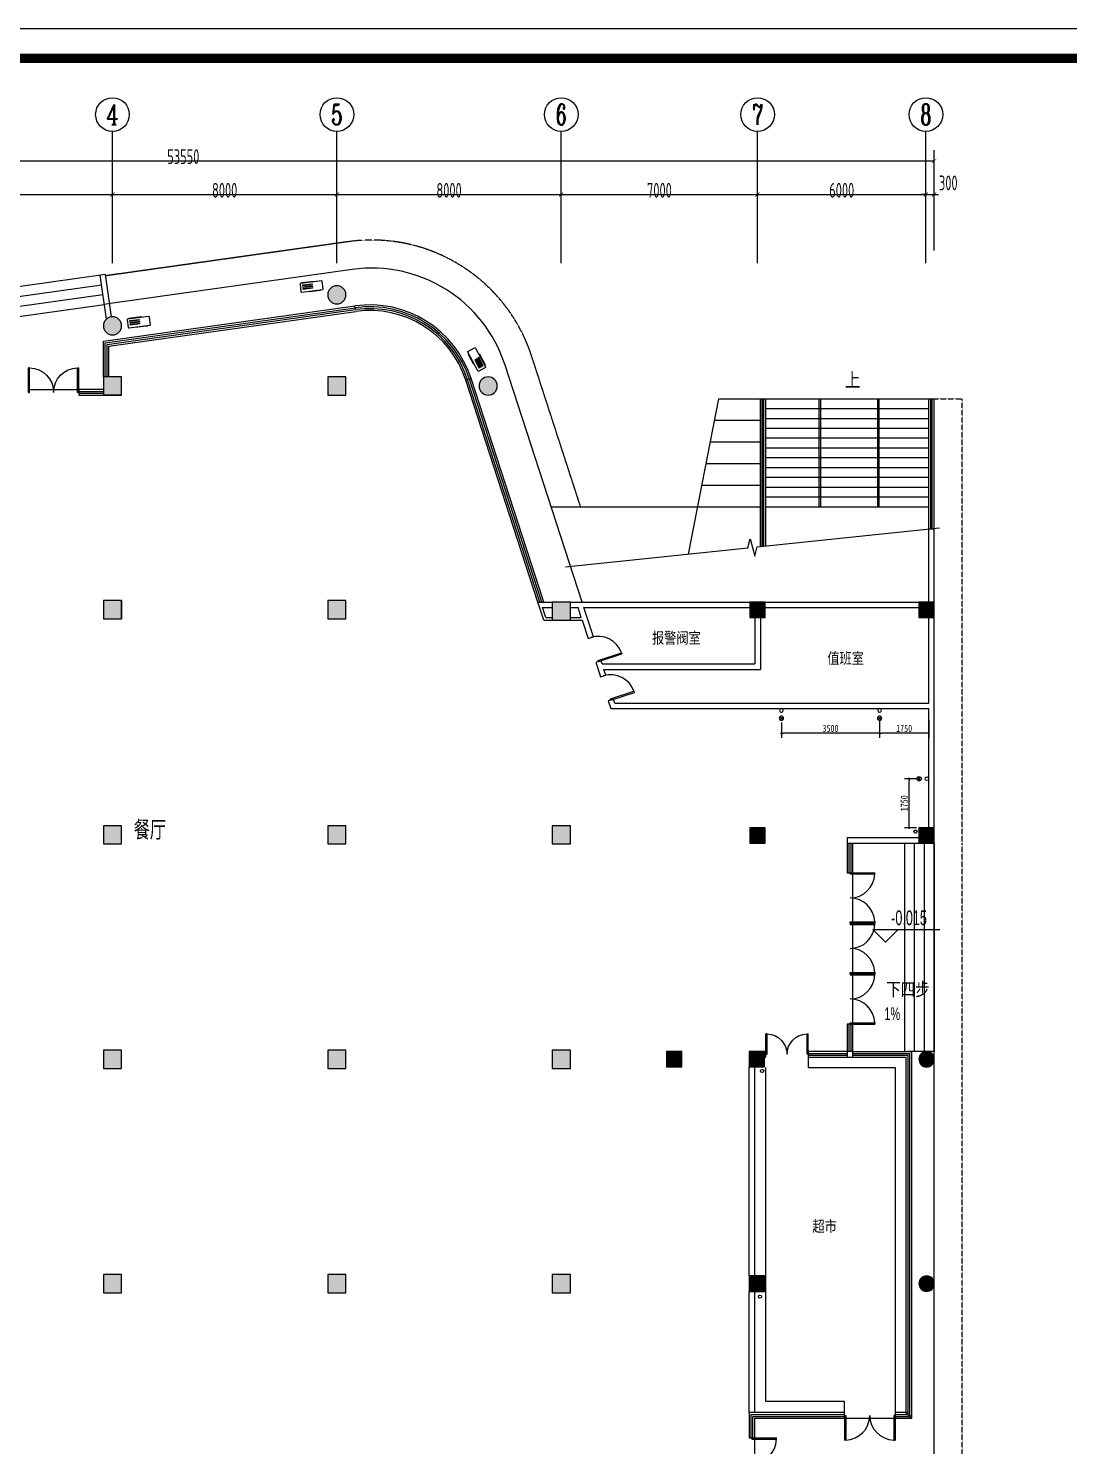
# Model space of a CAD drawing. Header units: inches. Extents: x 871252 to 1312932, y -88801 to 86720.
# Drawn here: x 910790 to 947881, y -59221 to -8690 of the extents above; entities that cross this region are included whole.
import ezdxf
from ezdxf.enums import TextEntityAlignment as Align

# ---------------------------------------------------------------- set-up
doc = ezdxf.new("R2010")
doc.units = ezdxf.units.IN
doc.header["$MEASUREMENT"] = 0
doc.linetypes.add('DASH', pattern=[0.35, 0.25, -0.1])
for name, color, linetype in [('AXIS', 3, 'Continuous'), ('AXIS_TEXT', 7, 'Continuous'), ('COLUMN', 6, 'Continuous'), ('CURTWALL', 4, 'Continuous'), ('DIM_ELEV', 3, 'Continuous'), ('DIM_SYMB', 3, 'Continuous'), ('GROUND', 34, 'Continuous'), ('LG', 84, 'Continuous'), ('PUB_HATCH', 8, 'Continuous'), ('PUB_TEXT', 151, 'Continuous'), ('STAIR', 6, 'Continuous'), ('WALL', 7, 'Continuous'), ('WINDOW', 3, 'Continuous'), ('供排水', 4, 'Continuous'), ('外框', 7, 'Continuous'), ('家具', 42, 'Continuous'), ('电位', 1, 'Continuous'), ('空调', 205, 'Continuous')]:
    doc.layers.add(name, color=color, linetype=linetype)
doc.styles.add('_TCH_AXIS', font='COMPLEX', dxfattribs={"bigfont": 'GBCBIG'})
doc.styles.add('_TCH_DIM', font='stylu.ttf')
doc.styles.add('_TCH_DIM_T3', font='TSSDENG', dxfattribs={"width": 0.64, "bigfont": 'TSSDCHN'})
doc.styles.add('COMPLEX', font='stylu.ttf')
doc.styles.get("Standard").update_dxf_attribs({"font": '', "width": 0.7, "height": 250})
doc.styles.get('Standard').set_extended_font_data('NSimSun')
doc.dimstyles.new('_TCH_ARCH&&150', dxfattribs={"dimtxt": 525, "dimasz": 150, "dimexe": 375, "dimexo": 450, "dimgap": 150, "dimtad": 1, "dimdec": 0, "dimzin": 0, "dimdsep": 46, "dimtxsty": '_TCH_DIM_T3', "dimblk": 'ARCHTICK', "dimcen": 0.09, "dimclrt": 7, "dimazin": 2, "dimtfac": 1, "dimtdec": 0, "dimtix": 1, "dimtmove": 2, "dimatfit": 3, "dimfxl": 0, "dimtolj": 1, "dimtzin": 0, "dimarcsym": 0})
doc.dimstyles.new('电路', dxfattribs={"dimscale": 80, "dimtxt": 2.5, "dimasz": 1, "dimexe": 2, "dimexo": 1, "dimtad": 1, "dimdec": 0, "dimtxsty": 'Standard', "dimblk": 'DOT', "dimcen": 1, "dimclrd": 6, "dimclre": 6, "dimclrt": 6, "dimadec": 0, "dimazin": 0, "dimtfac": 1, "dimtdec": 0, "dimtmove": 0, "dimatfit": 3, "dimfxl": 0, "dimarcsym": 0})

# ---------------------------------------------------------------- blocks, each defined once
blk = doc.blocks.new('A$C4EB5717C')
at = {"layer": '空调'}
for p, q in [((520, 110), (520, 120)), ((883, 100), (530, 100)), ((893, 120), (893, 110))]:
    blk.add_line(p, q, dxfattribs=at)
blk.add_lwpolyline([(220, 120), (980, 120, 0.414214), (1000, 140), (1000, 410, 0.414214), (980, 430), (220, 430, 0.414214), (200, 410), (200, 140, 0.414214)], format="xyb", close=True, dxfattribs=at)
for points in [[(269, 459), (709, 459), (709, 444), (269, 444)], [(290, 372), (626, 372), (626, 343), (290, 343)], [(290, 306), (626, 306), (626, 277), (290, 277)], [(290, 240), (626, 240), (626, 211), (290, 211)]]:
    blk.add_lwpolyline(points, close=True, dxfattribs=at)
for centre, start, end in [((530, 110), 180, 270), ((883, 110), 270, 0)]:
    blk.add_arc(centre, 10, start, end, dxfattribs=at)
blk = doc.blocks.new('_ArchTick')
at = {"color": 0, "linetype": 'ByBlock', "const_width": 0.15}
blk.add_lwpolyline([(-0.5, -0.5), (0.5, 0.5)], dxfattribs=at)
blk = doc.blocks.new('*D128')
at = {"layer": 'AXIS', "color": 0, "lineweight": -2, "transparency": 16777216}
for p, q in [((905790, -16615), (905790, -14239)), ((905790, -14614), (913790, -14614)), ((913790, -16615), (913790, -14239))]:
    blk.add_line(p, q, dxfattribs=at)
at = {"layer": 'Defpoints', "color": 0, "transparency": 16777216}
for p in [(913790, -14614), (905790, -17065), (913790, -17065)]:
    blk.add_point(p, dxfattribs=at)
at = {"layer": 'AXIS', "color": 0, "lineweight": -2, "transparency": 16777216, "xscale": 150, "yscale": 150, "zscale": 150, "rotation": 180}
blk.add_blockref('_ArchTick', (905790, -14614), dxfattribs=at)
at = {"layer": 'AXIS', "color": 0, "lineweight": -2, "transparency": 16777216, "xscale": 150, "yscale": 150, "zscale": 150}
blk.add_blockref('_ArchTick', (913790, -14614), dxfattribs=at)
at = {"layer": 'AXIS', "color": 7, "transparency": 16777216, "insert": (909790, -14464), "char_height": 525, "attachment_point": 5, "style": '_TCH_DIM_T3'}
blk.add_mtext('\\A1;8000', dxfattribs=at)
blk = doc.blocks.new('*D129')
at = {"layer": 'AXIS', "color": 0, "lineweight": -2, "transparency": 16777216}
for p, q in [((913790, -16615), (913790, -14239)), ((913790, -14614), (921790, -14614)), ((921790, -16615), (921790, -14239))]:
    blk.add_line(p, q, dxfattribs=at)
at = {"layer": 'Defpoints', "color": 0, "transparency": 16777216}
for p in [(921790, -14614), (913790, -17065), (921790, -17065)]:
    blk.add_point(p, dxfattribs=at)
at = {"layer": 'AXIS', "color": 0, "lineweight": -2, "transparency": 16777216, "xscale": 150, "yscale": 150, "zscale": 150, "rotation": 180}
blk.add_blockref('_ArchTick', (913790, -14614), dxfattribs=at)
at = {"layer": 'AXIS', "color": 0, "lineweight": -2, "transparency": 16777216, "xscale": 150, "yscale": 150, "zscale": 150}
blk.add_blockref('_ArchTick', (921790, -14614), dxfattribs=at)
at = {"layer": 'AXIS', "color": 7, "transparency": 16777216, "insert": (917790, -14464), "char_height": 525, "attachment_point": 5, "style": '_TCH_DIM_T3'}
blk.add_mtext('\\A1;8000', dxfattribs=at)
blk = doc.blocks.new('*D130')
at = {"layer": 'AXIS', "color": 0, "lineweight": -2, "transparency": 16777216}
for p, q in [((921790, -16615), (921790, -14239)), ((921790, -14614), (929790, -14614)), ((929790, -16615), (929790, -14239))]:
    blk.add_line(p, q, dxfattribs=at)
at = {"layer": 'Defpoints', "color": 0, "transparency": 16777216}
for p in [(929790, -14614), (921790, -17065), (929790, -17065)]:
    blk.add_point(p, dxfattribs=at)
at = {"layer": 'AXIS', "color": 0, "lineweight": -2, "transparency": 16777216, "xscale": 150, "yscale": 150, "zscale": 150, "rotation": 180}
blk.add_blockref('_ArchTick', (921790, -14614), dxfattribs=at)
at = {"layer": 'AXIS', "color": 0, "lineweight": -2, "transparency": 16777216, "xscale": 150, "yscale": 150, "zscale": 150}
blk.add_blockref('_ArchTick', (929790, -14614), dxfattribs=at)
at = {"layer": 'AXIS', "color": 7, "transparency": 16777216, "insert": (925790, -14464), "char_height": 525, "attachment_point": 5, "style": '_TCH_DIM_T3'}
blk.add_mtext('\\A1;8000', dxfattribs=at)
blk = doc.blocks.new('*D131')
at = {"layer": 'AXIS', "color": 0, "lineweight": -2, "transparency": 16777216}
for p, q in [((929790, -16615), (929790, -14239)), ((929790, -14614), (936790, -14614)), ((936790, -16615), (936790, -14239))]:
    blk.add_line(p, q, dxfattribs=at)
at = {"layer": 'Defpoints', "color": 0, "transparency": 16777216}
for p in [(936790, -14614), (929790, -17065), (936790, -17065)]:
    blk.add_point(p, dxfattribs=at)
at = {"layer": 'AXIS', "color": 0, "lineweight": -2, "transparency": 16777216, "xscale": 150, "yscale": 150, "zscale": 150, "rotation": 180}
blk.add_blockref('_ArchTick', (929790, -14614), dxfattribs=at)
at = {"layer": 'AXIS', "color": 0, "lineweight": -2, "transparency": 16777216, "xscale": 150, "yscale": 150, "zscale": 150}
blk.add_blockref('_ArchTick', (936790, -14614), dxfattribs=at)
at = {"layer": 'AXIS', "color": 7, "transparency": 16777216, "insert": (933290, -14464), "char_height": 525, "attachment_point": 5, "style": '_TCH_DIM_T3'}
blk.add_mtext('\\A1;7000', dxfattribs=at)
blk = doc.blocks.new('*D132')
at = {"layer": 'AXIS', "color": 0, "lineweight": -2, "transparency": 16777216}
for p, q in [((936790, -16615), (936790, -14239)), ((936790, -14614), (942790, -14614)), ((942790, -16615), (942790, -14239))]:
    blk.add_line(p, q, dxfattribs=at)
at = {"layer": 'Defpoints', "color": 0, "transparency": 16777216}
for p in [(942790, -14614), (936790, -17065), (942790, -17065)]:
    blk.add_point(p, dxfattribs=at)
at = {"layer": 'AXIS', "color": 0, "lineweight": -2, "transparency": 16777216, "xscale": 150, "yscale": 150, "zscale": 150, "rotation": 180}
blk.add_blockref('_ArchTick', (936790, -14614), dxfattribs=at)
at = {"layer": 'AXIS', "color": 0, "lineweight": -2, "transparency": 16777216, "xscale": 150, "yscale": 150, "zscale": 150}
blk.add_blockref('_ArchTick', (942790, -14614), dxfattribs=at)
at = {"layer": 'AXIS', "color": 7, "transparency": 16777216, "insert": (939790, -14464), "char_height": 525, "attachment_point": 5, "style": '_TCH_DIM_T3'}
blk.add_mtext('\\A1;6000', dxfattribs=at)
blk = doc.blocks.new('*D133')
at = {"layer": 'AXIS', "color": 0, "lineweight": -2, "transparency": 16777216}
for p, q in [((942790, -14614), (942640, -14614)), ((942790, -16615), (942790, -14239)), ((942790, -14614), (943090, -14614)), ((943090, -16615), (943090, -14239)), ((943090, -14614), (943240, -14614))]:
    blk.add_line(p, q, dxfattribs=at)
at = {"layer": 'Defpoints', "color": 0, "transparency": 16777216}
for p in [(943090, -14614), (942790, -17065), (943090, -17065)]:
    blk.add_point(p, dxfattribs=at)
at = {"layer": 'AXIS', "color": 0, "lineweight": -2, "transparency": 16777216, "xscale": 150, "yscale": 150, "zscale": 150}
blk.add_blockref('_ArchTick', (942790, -14614), dxfattribs=at)
at = {"layer": 'AXIS', "color": 0, "lineweight": -2, "transparency": 16777216, "xscale": 150, "yscale": 150, "zscale": 150, "rotation": 180}
blk.add_blockref('_ArchTick', (943090, -14614), dxfattribs=at)
at = {"layer": 'AXIS', "color": 7, "transparency": 16777216, "insert": (943589, -14201), "char_height": 525, "attachment_point": 5, "style": '_TCH_DIM_T3'}
blk.add_mtext('\\A1;300', dxfattribs=at)
blk = doc.blocks.new('*D134')
at = {"layer": 'AXIS', "color": 0, "lineweight": -2, "transparency": 16777216}
for p, q in [((889540, -16615), (889540, -13039)), ((943090, -16615), (943090, -13039)), ((889540, -13414), (943090, -13414))]:
    blk.add_line(p, q, dxfattribs=at)
at = {"layer": 'Defpoints', "color": 0, "transparency": 16777216}
for p in [(943090, -13414), (889540, -17065), (943090, -17065)]:
    blk.add_point(p, dxfattribs=at)
at = {"layer": 'AXIS', "color": 0, "lineweight": -2, "transparency": 16777216, "xscale": 150, "yscale": 150, "zscale": 150, "rotation": 180}
blk.add_blockref('_ArchTick', (889540, -13414), dxfattribs=at)
at = {"layer": 'AXIS', "color": 0, "lineweight": -2, "transparency": 16777216, "xscale": 150, "yscale": 150, "zscale": 150}
blk.add_blockref('_ArchTick', (943090, -13414), dxfattribs=at)
at = {"layer": 'AXIS', "color": 7, "transparency": 16777216, "insert": (916315, -13264), "char_height": 525, "attachment_point": 5, "style": '_TCH_DIM_T3'}
blk.add_mtext('\\A1;53550', dxfattribs=at)
blk = doc.blocks.new('$DorLib2D$00000002')
for p, q in [((-0.5, 0), (-0.5, 0.4875)), ((-0.475, 0.4875), (-0.5, 0.4875)), ((-0.475, 0), (-0.475, 0.4875)), ((0.475, 0), (0.475, 0.4875)), ((0.475, 0.4875), (0.5, 0.4875)), ((0.5, 0), (0.5, 0.4875)), ((-0.5, 0), (-0.475, 0)), ((0.5, 0), (0.475, 0))]:
    blk.add_line(p, q)
at = {"lineweight": 13}
for centre, start, end in [((-0.4875, 0), 0, 88.53072), ((0.4875, 0), 91.46928, 180)]:
    blk.add_arc(centre, 0.4875, start, end, dxfattribs=at)
blk = doc.blocks.new('_AXISO')
blk.add_circle((0, 0), 0.5)
at = {"layer": 'AXIS_TEXT', "style": 'COMPLEX', "width": 1.041667}
blk.add_attdef('A', text='', height=0.56, dxfattribs=at).set_placement((-0.25, -0.28), (0.25, -0.28), align=Align.FIT)
blk = doc.blocks.new('$DorLib2D$00000001')
for p, q in [((0.45, 0.975), (0.5, 0.975)), ((0.45, 0), (0.45, 0.975)), ((0.5, 0), (0.5, 0.975)), ((0.5, 0), (0.45, 0))]:
    blk.add_line(p, q)
at = {"lineweight": 13}
blk.add_arc((0.475, 0), 0.975, 91.4693, 180, dxfattribs=at)
blk = doc.blocks.new('A$C4B041D0B')
at = {"layer": '供排水', "color": 14}
for p, q in [((393, 128), (287, 22)), ((287, 128), (393, 22))]:
    blk.add_line(p, q, dxfattribs=at)
at = {"layer": '供排水'}
for centre, radius in [((65, 75), 65.2), ((340, 75), 75)]:
    blk.add_circle(centre, radius, dxfattribs=at)
blk = doc.blocks.new('_DOT')
at = {"color": 0, "linetype": 'ByBlock'}
blk.add_line((-0.5, 0), (-1, 0), dxfattribs=at)
at = {"color": 0, "linetype": 'ByBlock', "const_width": 0.5}
blk.add_lwpolyline([(-0.25, 0, 1), (0.25, 0, 1)], format="xyb", close=True, dxfattribs=at)
blk = doc.blocks.new('*D216')
at = {"layer": 'Defpoints', "color": 0, "transparency": 16777216}
for p in [(941140, -33285), (942890, -32945), (941140, -33824)]:
    blk.add_point(p, dxfattribs=at)
at = {"layer": '电位', "color": 6, "lineweight": -2, "transparency": 16777216}
for p, q in [((942890, -33344), (942890, -33984)), ((941140, -33365), (941140, -33984)), ((942810, -33824), (941220, -33824))]:
    blk.add_line(p, q, dxfattribs=at)
at = {"layer": '电位', "color": 6, "lineweight": -2, "transparency": 16777216, "xscale": 80, "yscale": 80, "zscale": 80, "rotation": 180}
blk.add_blockref('_DOT', (941140, -33824), dxfattribs=at)
at = {"layer": '电位', "color": 6, "lineweight": -2, "transparency": 16777216, "xscale": 80, "yscale": 80, "zscale": 80}
blk.add_blockref('_DOT', (942890, -33824), dxfattribs=at)
at = {"layer": '电位', "color": 6, "transparency": 16777216, "insert": (942015, -33649), "char_height": 250, "attachment_point": 5}
blk.add_mtext('1750', dxfattribs=at)
blk = doc.blocks.new('*D217')
at = {"layer": 'Defpoints', "color": 0, "transparency": 16777216}
for p in [(941140, -33285), (937640, -33360), (937640, -33824)]:
    blk.add_point(p, dxfattribs=at)
at = {"layer": '电位', "color": 6, "lineweight": -2, "transparency": 16777216}
for p, q in [((937640, -33440), (937640, -33984)), ((941060, -33824), (937720, -33824)), ((941140, -33365), (941140, -33984))]:
    blk.add_line(p, q, dxfattribs=at)
at = {"layer": '电位', "color": 6, "lineweight": -2, "transparency": 16777216, "xscale": 80, "yscale": 80, "zscale": 80, "rotation": 180}
blk.add_blockref('_DOT', (937640, -33824), dxfattribs=at)
at = {"layer": '电位', "color": 6, "lineweight": -2, "transparency": 16777216, "xscale": 80, "yscale": 80, "zscale": 80}
blk.add_blockref('_DOT', (941140, -33824), dxfattribs=at)
at = {"layer": '电位', "color": 6, "transparency": 16777216, "insert": (939390, -33649), "char_height": 250, "attachment_point": 5}
blk.add_mtext('3500', dxfattribs=at)
blk = doc.blocks.new('*D218')
at = {"layer": 'Defpoints', "color": 0, "transparency": 16777216}
for p in [(942192, -35444), (942550, -35444), (942540, -37194)]:
    blk.add_point(p, dxfattribs=at)
at = {"layer": '电位', "color": 6, "lineweight": -2, "transparency": 16777216}
for p, q in [((942470, -35444), (942032, -35444)), ((942192, -37114), (942192, -35524)), ((942460, -37194), (942032, -37194))]:
    blk.add_line(p, q, dxfattribs=at)
at = {"layer": '电位', "color": 6, "lineweight": -2, "transparency": 16777216, "xscale": 80, "yscale": 80, "zscale": 80}
for p, rotation in [((942192, -35444), 90), ((942192, -37194), 270)]:
    blk.add_blockref('_DOT', p, dxfattribs=dict(at, rotation=rotation))
at = {"layer": '电位', "color": 6, "transparency": 16777216, "insert": (942017, -36319), "char_height": 250, "attachment_point": 5, "rotation": 90}
blk.add_mtext('1750', dxfattribs=at)

msp = doc.modelspace()

# ---------------------------------------------------------------- hatches: boundary and pattern name
at = {"layer": 'PUB_HATCH'}
for points in [[(922114.8, -18190.2, 1), (921464.8, -18190.2, 1)], [(914114.9, -19295.2, 1), (913464.9, -19295.2, 1)], [(914114.9, -21768.2), (914114.9, -21118.2), (913464.9, -21118.2), (913464.9, -21768.2)], [(922114.9, -21768.2), (922114.9, -21118.2), (921464.9, -21118.2), (921464.9, -21768.2)], [(927510.9, -21443.2, 1), (926860.9, -21443.2, 1)], [(914114.9, -29744.6), (914114.9, -29094.6), (913464.9, -29094.6), (913464.9, -29744.6)], [(922114.8, -29744.6), (922114.8, -29094.6), (921464.8, -29094.6), (921464.8, -29744.6)], [(930114.8, -29794.6), (930114.8, -29144.6), (929464.8, -29144.6), (929464.8, -29794.6)], [(937064.8, -29694.6), (937064.8, -29144.6), (936514.8, -29144.6), (936514.8, -29694.6)], [(943089.8, -29694.6), (943089.8, -29144.6), (942539.8, -29144.6), (942539.8, -29694.6)], [(914114.9, -37769.2), (914114.9, -37119.2), (913464.9, -37119.2), (913464.9, -37769.2)], [(922114.8, -37769.2), (922114.8, -37119.2), (921464.8, -37119.2), (921464.8, -37769.2)], [(930114.8, -37769.3), (930114.8, -37119.3), (929464.8, -37119.3), (929464.8, -37769.3)], [(937064.8, -37744.3), (937064.8, -37194.3), (936514.8, -37194.3), (936514.8, -37744.3)], [(943089.8, -37744.3), (943089.8, -37194.3), (942539.8, -37194.3), (942539.8, -37744.3)], [(914114.9, -45769.2), (914114.9, -45119.2), (913464.9, -45119.2), (913464.9, -45769.2)], [(922114.8, -45769.2), (922114.8, -45119.2), (921464.8, -45119.2), (921464.8, -45769.2)], [(930114.8, -45769.3), (930114.8, -45119.3), (929464.8, -45119.3), (929464.8, -45769.3)], [(934089.8, -45719.3), (934089.8, -45169.3), (933539.8, -45169.3), (933539.8, -45719.3)], [(937039.8, -45719.3), (937039.8, -45169.3), (936489.8, -45169.3), (936489.8, -45719.3)], [(943089.8, -45444.3, 1), (942539.8, -45444.3, 1)], [(914114.9, -53769.6), (914114.9, -53119.6), (913464.9, -53119.6), (913464.9, -53769.6)], [(922114.8, -53769.6), (922114.8, -53119.6), (921464.8, -53119.6), (921464.8, -53769.6)], [(930114.8, -53769.6), (930114.8, -53119.6), (929464.8, -53119.6), (929464.8, -53769.6)], [(937039.8, -53719.6), (937039.8, -53169.6), (936489.8, -53169.6), (936489.8, -53719.6)], [(943089.8, -53444.6, 1), (942539.8, -53444.6, 1)]]:
    msp.add_hatch(color=256, dxfattribs=at).paths.add_polyline_path(points)

# ---------------------------------------------------------------- linework, layer by layer
for points in [[(922448.5, -18686.1), (922434.5, -18587)], [(926577.4, -21175.8), (926387.2, -21237.6)]]:
    msp.add_lwpolyline(points)
for centre in [(942420.3, -37328.8), (936952.6, -45862.4), (936875.3, -53909.6)]:
    msp.add_circle(centre, 58.1)
at = {"layer": 'AXIS'}
for p, q in [((913789.9, -17064.8), (913789.9, -12363.6)), ((921789.9, -17064.8), (921789.9, -12363.6)), ((929789.9, -17064.8), (929789.9, -12363.6)), ((936789.9, -17064.8), (936789.9, -12363.6)), ((942789.9, -17064.8), (942789.9, -12363.6))]:
    msp.add_line(p, q, dxfattribs=at)
at = {"layer": 'COLUMN'}
for p, q in [((914114.9, -21118.2), (913464.9, -21118.2)), ((913464.9, -21118.2), (913464.9, -21768.2)), ((914114.9, -21768.2), (914114.9, -21118.2)), ((922114.9, -21118.2), (921464.9, -21118.2)), ((921464.9, -21118.2), (921464.9, -21768.2)), ((922114.9, -21768.2), (922114.9, -21118.2)), ((913464.9, -21768.2), (914114.9, -21768.2)), ((921464.9, -21768.2), (922114.9, -21768.2)), ((914114.9, -29094.6), (913464.9, -29094.6)), ((913464.9, -29094.6), (913464.9, -29744.6)), ((914114.9, -29744.6), (914114.9, -29094.6)), ((922114.8, -29094.6), (921464.8, -29094.6)), ((921464.8, -29094.6), (921464.8, -29744.6)), ((922114.8, -29744.6), (922114.8, -29094.6)), ((930114.8, -29144.6), (929464.8, -29144.6)), ((929464.8, -29144.6), (929464.8, -29794.6)), ((930114.8, -29794.6), (930114.8, -29144.6)), ((937064.8, -29144.6), (936514.8, -29144.6)), ((936514.8, -29144.6), (936514.8, -29694.6)), ((937064.8, -29694.6), (937064.8, -29144.6)), ((943089.8, -29144.6), (942539.8, -29144.6)), ((942539.8, -29144.6), (942539.8, -29694.6)), ((943089.8, -29694.6), (943089.8, -29144.6)), ((913464.9, -29744.6), (914114.9, -29744.6)), ((921464.8, -29744.6), (922114.8, -29744.6)), ((929464.8, -29794.6), (930114.8, -29794.6)), ((936514.8, -29694.6), (937064.8, -29694.6)), ((942539.8, -29694.6), (943089.8, -29694.6)), ((914114.9, -37119.2), (913464.9, -37119.2)), ((913464.9, -37119.2), (913464.9, -37769.2)), ((914114.9, -37769.2), (914114.9, -37119.2)), ((922114.8, -37119.2), (921464.8, -37119.2)), ((921464.8, -37119.2), (921464.8, -37769.2)), ((922114.8, -37769.2), (922114.8, -37119.2)), ((930114.8, -37119.3), (929464.8, -37119.3)), ((929464.8, -37119.3), (929464.8, -37769.3)), ((930114.8, -37769.3), (930114.8, -37119.3)), ((937064.8, -37194.3), (936514.8, -37194.3)), ((936514.8, -37194.3), (936514.8, -37744.3)), ((937064.8, -37744.3), (937064.8, -37194.3)), ((943089.8, -37194.3), (942539.8, -37194.3)), ((942539.8, -37194.3), (942539.8, -37744.3)), ((943089.8, -37744.3), (943089.8, -37194.3)), ((913464.9, -37769.2), (914114.9, -37769.2)), ((921464.8, -37769.2), (922114.8, -37769.2)), ((929464.8, -37769.3), (930114.8, -37769.3)), ((936514.8, -37744.3), (937064.8, -37744.3)), ((942539.8, -37744.3), (943089.8, -37744.3)), ((914114.9, -45119.2), (913464.9, -45119.2)), ((913464.9, -45119.2), (913464.9, -45769.2)), ((914114.9, -45769.2), (914114.9, -45119.2)), ((922114.8, -45119.2), (921464.8, -45119.2)), ((921464.8, -45119.2), (921464.8, -45769.2)), ((922114.8, -45769.2), (922114.8, -45119.2)), ((930114.8, -45119.3), (929464.8, -45119.3)), ((929464.8, -45119.3), (929464.8, -45769.3)), ((930114.8, -45769.3), (930114.8, -45119.3)), ((934089.8, -45169.3), (933539.8, -45169.3)), ((933539.8, -45169.3), (933539.8, -45719.3)), ((934089.8, -45719.3), (934089.8, -45169.3)), ((937039.8, -45169.3), (936489.8, -45169.3)), ((936489.8, -45169.3), (936489.8, -45719.3)), ((937039.8, -45719.3), (937039.8, -45169.3)), ((939989.9, -45169.3), (939989.9, -45369.3)), ((940189.9, -45169.3), (939989.9, -45169.3)), ((939989.9, -45369.3), (940189.9, -45369.3)), ((940189.9, -45369.3), (940189.9, -45169.3)), ((913464.9, -45769.2), (914114.9, -45769.2)), ((921464.8, -45769.2), (922114.8, -45769.2)), ((929464.8, -45769.3), (930114.8, -45769.3)), ((933539.8, -45719.3), (934089.8, -45719.3)), ((936489.8, -45719.3), (937039.8, -45719.3)), ((914114.9, -53119.6), (913464.9, -53119.6)), ((913464.9, -53119.6), (913464.9, -53769.6)), ((914114.9, -53769.6), (914114.9, -53119.6)), ((922114.8, -53119.6), (921464.8, -53119.6)), ((921464.8, -53119.6), (921464.8, -53769.6)), ((922114.8, -53769.6), (922114.8, -53119.6)), ((930114.8, -53119.6), (929464.8, -53119.6)), ((929464.8, -53119.6), (929464.8, -53769.6)), ((930114.8, -53769.6), (930114.8, -53119.6)), ((937039.8, -53169.6), (936489.8, -53169.6)), ((936489.8, -53169.6), (936489.8, -53719.6)), ((937039.8, -53719.6), (937039.8, -53169.6)), ((913464.9, -53769.6), (914114.9, -53769.6)), ((921464.8, -53769.6), (922114.8, -53769.6)), ((929464.8, -53769.6), (930114.8, -53769.6)), ((936489.8, -53719.6), (937039.8, -53719.6)), ((942107.5, -58027), (942072.2, -58062.3)), ((942072.2, -58062.3), (942253.1, -58243.3)), ((942288.5, -58207.9), (942107.5, -58027)), ((942253.1, -58243.3), (942288.5, -58207.9))]:
    msp.add_line(p, q, dxfattribs=at)
for centre, radius, start, end in [((921789.8, -18190.2), 325, 0, 180), ((921789.8, -18190.2), 325, 180, 0), ((913789.9, -19295.2), 325, 0, 180), ((913789.9, -19295.2), 325, 180, 0), ((927185.9, -21443.2), 325, 0, 180), ((927185.9, -21443.2), 325, 180, 0), ((942814.8, -45444.3), 275, 0, 180), ((942814.8, -45444.3), 275, 180, 0), ((942814.8, -53444.6), 275, 0, 180), ((942814.8, -53444.6), 275, 180, 0)]:
    msp.add_arc(centre, radius, start, end, dxfattribs=at)
at = {"layer": 'CURTWALL'}
for p, q in [((913464.9, -19847.7), (922434.5, -18587)), ((913531.5, -19905.6), (922443.8, -18653.1)), ((913598.2, -19963.6), (922453.1, -18719.1)), ((913664.9, -20021.5), (922462.4, -18785.1)), ((913464.9, -21118.2), (913464.9, -19847.7)), ((913531.5, -21118.2), (913531.5, -19905.6)), ((913598.2, -21118.2), (913598.2, -19963.6)), ((913664.9, -21118.2), (913664.9, -20021.5)), ((929026.5, -29144.6), (926450.6, -21217)), ((929096.5, -29144.6), (926514, -21196.4)), ((929166.6, -29144.6), (926577.4, -21175.8)), ((913464.9, -21568.2), (912589.9, -21568.2)), ((912589.9, -21568.2), (912589.9, -21768.2)), ((912589.9, -21634.9), (913464.9, -21634.9)), ((912589.9, -21701.6), (913464.9, -21701.6)), ((928956.4, -29144.6), (926387.2, -21237.6)), ((912589.9, -21768.2), (913464.9, -21768.2)), ((939989.9, -37744.6), (939989.9, -38794.6)), ((940056.5, -38794.6), (940056.5, -37744.6)), ((940123.2, -38794.6), (940123.2, -37744.6)), ((940189.9, -38794.6), (940189.9, -37744.6)), ((939989.9, -38794.6), (940189.9, -38794.6)), ((940189.9, -44194.6), (939989.9, -44194.6)), ((939989.9, -44194.6), (939989.9, -45169.3)), ((940056.5, -45169.3), (940056.5, -44194.6)), ((940123.2, -45169.3), (940123.2, -44194.6)), ((940189.9, -45169.3), (940189.9, -44194.6)), ((937089.9, -45169.3), (937039.8, -45169.3)), ((937039.8, -45235.9), (937089.9, -45235.9)), ((937039.8, -45302.6), (937089.9, -45302.6)), ((937039.8, -45369.3), (937089.9, -45369.3)), ((937089.9, -45369.3), (937089.9, -45169.3)), ((939989.9, -45169.3), (938589.9, -45169.3)), ((938589.9, -45169.3), (938589.9, -45369.3)), ((938589.9, -45235.9), (939989.9, -45235.9)), ((938589.9, -45302.6), (939989.9, -45302.6)), ((938589.9, -45369.3), (939989.9, -45369.3)), ((940189.9, -45169.3), (942289.9, -45169.3)), ((940189.9, -45235.9), (942223.2, -45235.9)), ((940189.9, -45302.6), (942156.5, -45302.6)), ((940189.9, -45369.3), (942089.9, -45369.3)), ((942089.9, -58044.6), (942089.9, -45369.3)), ((942156.5, -58075.9), (942156.5, -45302.6)), ((942223.2, -58142.6), (942223.2, -45235.9)), ((942289.9, -58244.6), (942289.9, -45169.3)), ((936489.9, -58044.6), (936489.9, -58944.6)), ((939889.9, -58044.6), (936489.9, -58044.6)), ((939889.9, -58244.6), (939889.9, -58044.6)), ((942089.9, -58044.6), (941689.9, -58044.6)), ((941689.9, -58044.6), (941689.9, -58244.6)), ((936556.5, -58944.6), (936556.5, -58111.3)), ((936556.5, -58111.3), (939889.9, -58111.3)), ((936623.2, -58944.6), (936623.2, -58178)), ((936623.2, -58178), (939889.9, -58178)), ((936689.9, -58944.6), (936689.9, -58244.6)), ((936689.9, -58244.6), (939889.9, -58244.6)), ((941689.9, -58111.3), (942121.2, -58111.3)), ((941689.9, -58178), (942187.8, -58178)), ((941689.9, -58244.6), (942289.9, -58244.6)), ((936489.9, -58944.6), (936689.9, -58944.6))]:
    msp.add_line(p, q, dxfattribs=at)
for radius in [3800, 3733.3, 3666.7, 3600]:
    msp.add_arc((922963.4, -22350.1), radius, 18, 98, dxfattribs=at)
at = {"layer": 'DIM_ELEV'}
for p, q in [((941346.6, -41270.9), (940896.6, -40820.9)), ((940896.6, -40820.9), (943293.7, -40820.9)), ((941346.6, -41270.9), (941796.6, -40820.9))]:
    msp.add_line(p, q, dxfattribs=at)
at = {"layer": 'DIM_SYMB'}
for points in [[(940029.9, -21631, 0, 0, 0), (940029.9, -24830.3, 120, 0, 0), (940029.9, -25280.3, 0, 0, 0)], [(942351.3, -42944.3, 0, 0, 0), (943228.4, -42944.3, 112, 0, 0), (943648.4, -42944.3, 0, 0, 0)], [(941101.5, -44185.8, 0, 0, 0), (941603.5, -44185.8, 104, 0, 0), (941993.5, -44185.8, 0, 0, 0)]]:
    msp.add_lwpolyline(points, format="xyseb", dxfattribs=at)
msp.add_lwpolyline([(929940.3, -27891.5), (936439.8, -27214.3), (936521.2, -26889.2), (936697, -27504.3), (936775.5, -27179.4), (943275, -26502.2)], dxfattribs=at)
at = {"layer": 'GROUND', "linetype": 'DASH'}
msp.add_lwpolyline([(930480.3, -25744.6), (928738.9, -20385.3, 0.3639702), (922197.5, -16297.7), (913580.7, -17508.8), (913548.7, -17513.3)], format="xyb", dxfattribs=at)
for points in [[(943089.9, -21894.6), (944048.7, -21894.6)], [(944089.9, -37744.6), (944089.9, -21894.6)], [(943089.9, -62744.6), (944089.9, -62744.6), (944089.9, -37744.6)]]:
    msp.add_lwpolyline(points, dxfattribs=at)
at = {"layer": 'LG'}
for p, q in [((936964.9, -27159.6), (936964.9, -21894.6)), ((937014.9, -27154.4), (937014.9, -21894.6)), ((938989.8, -25744.6), (938989.8, -21894.6)), ((939039.8, -25744.6), (939039.8, -21894.6)), ((941080, -25744.6), (941080, -21894.6)), ((941130, -25744.6), (941130, -21894.6)), ((942964.9, -26534.5), (942964.9, -21894.6)), ((943014.9, -26529.3), (943014.9, -21894.6))]:
    msp.add_line(p, q, dxfattribs=at)
at = {"layer": 'STAIR'}
for p, q in [((935394.1, -21894.6), (934309.7, -27436.3)), ((935394.1, -21894.6), (943089.9, -21894.6)), ((936889.9, -21894.6), (936889.9, -27167.5)), ((936889.9, -27167.5), (936889.9, -21894.6)), ((937089.9, -27146.6), (937089.9, -21894.6)), ((937089.9, -25744.6), (937089.9, -21894.6)), ((937089.9, -27146.6), (937089.9, -21894.6)), ((942889.9, -26542.3), (942889.9, -21894.6)), ((943089.9, -26521.5), (943089.9, -21894.6)), ((935243.4, -22664.6), (936889.9, -22664.6)), ((937089.9, -22244.6), (942889.9, -22244.6)), ((937089.9, -22594.6), (942889.9, -22594.6)), ((937089.9, -22944.6), (942889.9, -22944.6)), ((935092.7, -23434.6), (936889.9, -23434.6)), ((937089.9, -23294.6), (942889.9, -23294.6)), ((937089.9, -23644.6), (942889.9, -23644.6)), ((934942.1, -24204.6), (936889.9, -24204.6)), ((937089.9, -23994.6), (942889.9, -23994.6)), ((937089.9, -24344.6), (942889.9, -24344.6)), ((937089.9, -24694.6), (942889.9, -24694.6)), ((934791.4, -24974.6), (936889.9, -24974.6)), ((937089.9, -25044.6), (942889.9, -25044.6)), ((929428.8, -25744.6), (936889.9, -25744.6)), ((937089.9, -25394.6), (942889.9, -25394.6)), ((937089.9, -25744.6), (942889.9, -25744.6)), ((914114.9, -29744.6), (914114.9, -29094.6))]:
    msp.add_line(p, q, dxfattribs=at)
for points in [[(913753.8, -18972.3), (913541.8, -17463.7), (905445.7, -18601.6), (905659.6, -20123.7)], [(913343.7, -17491.6), (913564.3, -19061.3)], [(905692.4, -18920.3), (913392.4, -17838.2)], [(905741.1, -19266.9), (913441.1, -18184.8)], [(905789.9, -19613.5), (913489.9, -18531.4)], [(914114.9, -21768.2), (913464.9, -21768.2)], [(914114.9, -29094.6), (914114.9, -29744.6)], [(942039.8, -45169.3), (942039.8, -37744.6)], [(942389.8, -45169.3), (942389.8, -37744.6)], [(942739.8, -45169.3), (942739.8, -37744.6)], [(943089.8, -37744.6), (943089.8, -45169.3)], [(943089.8, -45169.3), (943089.8, -37744.6)], [(943089.9, -61769.3), (943089.9, -45169.3), (942139.8, -45169.3)]]:
    msp.add_lwpolyline(points, dxfattribs=at)
msp.add_lwpolyline([(930533.5, -29144.6), (927787.9, -20694.3, 0.3639702), (922336.7, -17288), (913719.9, -18499), (913489.9, -18531.4)], format="xyb", dxfattribs=at)
at = {"layer": 'WALL'}
for p, q in [((942889.9, -29144.6), (942889.9, -26531.9)), ((942889.9, -26531.9), (943089.9, -26531.9)), ((943089.9, -29244.6), (943089.9, -26531.9)), ((929167.6, -29794.6), (928956.4, -29144.6)), ((928956.4, -29144.6), (929464.8, -29144.6)), ((930114.8, -29144.6), (930460.9, -29144.6)), ((930460.9, -29144.6), (936514.8, -29144.6)), ((937064.8, -29144.6), (942539.8, -29144.6)), ((943089.9, -32845), (943089.9, -29244.6)), ((929240.2, -29694.6), (929126.5, -29344.6)), ((929126.5, -29344.6), (929464.8, -29344.6)), ((929167.6, -29794.6), (929464.8, -29794.6)), ((929240.2, -29694.6), (929464.8, -29694.6)), ((930114.8, -29344.6), (930388.2, -29344.6)), ((930114.8, -29694.6), (930502, -29694.6)), ((930114.8, -29794.6), (930534.5, -29794.6)), ((930502, -29694.6), (930388.2, -29344.6)), ((930534.5, -29794.6), (930744.7, -30441.8)), ((930598.5, -29344.6), (936514.8, -29344.6)), ((930702.2, -29663.7), (930598.5, -29344.6)), ((930934.9, -30380), (930702.2, -29663.7)), ((936689.9, -29694.6), (936689.9, -31345)), ((936889.9, -29694.6), (936889.9, -31545)), ((937064.8, -29344.6), (942539.8, -29344.6)), ((942889.9, -32745), (942889.9, -29694.6)), ((930744.7, -30441.8), (930934.9, -30380)), ((931213, -31235.9), (931022.8, -31297.7)), ((931022.8, -31297.7), (931079.2, -31471.1)), ((931248.5, -31345), (931213, -31235.9)), ((931079.2, -31471.1), (931189.8, -31811.7)), ((931189.8, -31811.7), (931380.1, -31749.9)), ((931248.5, -31345), (936689.9, -31345)), ((931313.5, -31545), (936889.9, -31545)), ((931380.1, -31749.9), (931313.5, -31545)), ((931658.2, -32605.9), (931468, -32667.7)), ((931468, -32667.7), (931558.1, -32945)), ((931703.4, -32745), (931658.2, -32605.9)), ((931703.4, -32745), (942889.9, -32745)), ((931558.1, -32945), (942889.9, -32945)), ((942889.9, -37194.3), (942889.9, -32945)), ((943089.9, -37744.6), (943089.9, -32845)), ((939989.9, -37544.6), (942539.8, -37544.6)), ((939989.9, -37544.6), (939989.9, -37744.6)), ((939989.9, -37744.6), (943089.9, -37744.6)), ((936489.9, -53169.6), (936489.9, -45719.3)), ((936689.9, -53169.6), (936689.9, -45719.3)), ((936489.9, -58044.6), (936489.9, -53719.6)), ((936689.9, -58044.6), (936689.9, -53719.6))]:
    msp.add_line(p, q, dxfattribs=at)
at = {"layer": 'WINDOW'}
for p, q in [((910789.9, -21568.2), (912589.9, -21568.2)), ((940189.9, -40594.6), (940189.9, -38794.6)), ((940189.9, -42394.6), (940189.9, -40594.6)), ((940189.9, -44194.6), (940189.9, -42394.6)), ((939889.9, -58244.6), (941689.9, -58244.6)), ((936689.9, -60744.6), (936689.9, -58944.6))]:
    msp.add_line(p, q, dxfattribs=at)
at = {"layer": '外框', "lineweight": -2}
msp.add_line((874915.1, -8690.5), (988120.3, -8690.5), dxfattribs=at)
at = {"layer": '外框', "lineweight": -2, "const_width": 330.9}
msp.add_lwpolyline([(879313.3, -86975.1), (983553.9, -86975.1, 0.4142136), (986863.1, -83665.9), (986863.1, -13071.6, 0.4142136), (983553.9, -9762.4), (879313.3, -9762.4, 0.4142136), (876004.1, -13071.6), (876004.1, -83665.9, 0.4142136)], format="xyb", close=True, dxfattribs=at)
at = {"layer": '家具'}
for points in [[(938589.9, -45344.6), (938589.9, -45744.6), (941689.9, -45744.6), (941689.9, -58044.6)], [(939889.9, -58044.6), (939889.9, -57644.6), (937089.9, -57644.6), (937089.9, -45744.6)]]:
    msp.add_lwpolyline(points, dxfattribs=at)

# ---------------------------------------------------------------- block references
at = {"layer": 'AXIS'}
ref = msp.add_blockref('_AXISO', (913789.9, -11763.6), dxfattribs=dict(at, xscale=1200, yscale=1200, zscale=1200))
ref.add_attrib('A', '4', dxfattribs={"layer": 'AXIS_TEXT', "height": 717.3, "style": '_TCH_AXIS', "width": 0.8}).set_placement((913571.3, -12122.3), (914008.4, -12122.3), align=Align.FIT)
ref = msp.add_blockref('_AXISO', (921789.9, -11763.6), dxfattribs=dict(at, xscale=1200, yscale=1200, zscale=1200))
ref.add_attrib('A', '5', dxfattribs={"layer": 'AXIS_TEXT', "height": 741.2, "style": '_TCH_AXIS', "width": 0.8}).set_placement((921592.2, -12134.2), (921987.5, -12134.2), align=Align.FIT)
ref = msp.add_blockref('_AXISO', (929789.9, -11763.6), dxfattribs=dict(at, xscale=1200, yscale=1200, zscale=1200))
ref.add_attrib('A', '6', dxfattribs={"layer": 'AXIS_TEXT', "height": 741.2, "style": '_TCH_AXIS', "width": 0.8}).set_placement((929592.2, -12134.2), (929987.5, -12134.2), align=Align.FIT)
ref = msp.add_blockref('_AXISO', (936789.9, -11763.6), dxfattribs=dict(at, xscale=1200, yscale=1200, zscale=1200))
ref.add_attrib('A', '7', dxfattribs={"layer": 'AXIS_TEXT', "height": 741.2, "style": '_TCH_AXIS', "width": 0.8}).set_placement((936592.2, -12134.2), (936987.5, -12134.2), align=Align.FIT)
ref = msp.add_blockref('_AXISO', (942789.9, -11763.6), dxfattribs=dict(at, xscale=1200, yscale=1200, zscale=1200))
ref.add_attrib('A', '8', dxfattribs={"layer": 'AXIS_TEXT', "height": 741.2, "style": '_TCH_AXIS', "width": 0.8}).set_placement((942592.2, -12134.2), (942987.5, -12134.2), align=Align.FIT)
at = {"layer": 'WINDOW', "xscale": -1800, "zscale": -1800}
for p, yscale in [((911689.9, -21668.2), 1800), ((940789.9, -58144.6), -1800)]:
    msp.add_blockref('$DorLib2D$00000002', p, dxfattribs=dict(at, yscale=yscale))
at = {"layer": 'WINDOW', "linetype": 'DASH', "yscale": -900, "zscale": -900}
for p, xscale, rotation in [((930978.9, -30838.8), -900.000000000004, 107.9999999998011), ((931424, -32208.8), -899.9999999999321, 107.9999999997871)]:
    msp.add_blockref('$DorLib2D$00000001', p, dxfattribs=dict(at, xscale=xscale, rotation=rotation))
at = {"layer": 'WINDOW', "xscale": -1800, "yscale": -1800, "zscale": -1800, "rotation": 90}
for p in [(940089.9, -39694.6), (940089.9, -41494.6), (940089.9, -43294.6), (936589.9, -59844.6)]:
    msp.add_blockref('$DorLib2D$00000002', p, dxfattribs=at)
at = {"layer": 'WINDOW', "linetype": 'DASH', "xscale": -1500, "yscale": 1500, "zscale": -1500}
msp.add_blockref('$DorLib2D$00000002', (937839.9, -45269.3), dxfattribs=at)
at = {"layer": '供排水', "xscale": -1, "rotation": 90}
for p in [(937714.9, -32945), (941214.9, -32945)]:
    msp.add_blockref('A$C4B041D0B', p, dxfattribs=at)
at = {"layer": '供排水', "rotation": 180}
msp.add_blockref('A$C4B041D0B', (942889.9, -35369.3), dxfattribs=at)
at = {"layer": '空调', "extrusion": (0, 0, -1), "xscale": -1, "zscale": -1, "rotation": 352.9344056486875}
for p in [(-920328.8, -18243.2), (-914165.8, -19512.3)]:
    msp.add_blockref('A$C4EB5717C', p, dxfattribs=at)
at = {"layer": '空调', "extrusion": (0, 0, -1), "zscale": -1, "rotation": 61.35591359628217}
msp.add_blockref('A$C4EB5717C', (-926820.5, -21156.5), dxfattribs=at)

# ---------------------------------------------------------------- texts
at = {"layer": 'PUB_TEXT', "style": '_TCH_DIM'}
for s, height, width, p in [('上', 506.4, 0.8, (939904.7, -21473.5)), ('-0.015', 525, 0.64, (941552.7, -40663.4)), ('下四步', 472.62, 0.8, (941379.9, -43189.3)), ('1%', 455, 0.64, (941311.8, -44049.3))]:
    msp.add_text(s, height=height, dxfattribs=dict(at, width=width)).set_placement(p)
at = {"layer": 'PUB_TEXT', "width": 0.8}
for s, p in [('报警阀室', (933024.8, -30622)), ('值班室', (939276.7, -31346.4)), ('超市', (938746.4, -51596.2))]:
    msp.add_text(s, height=398.73, dxfattribs=at).set_placement(p)
at = {"layer": 'WALL', "insert": (914549.4, -36951.1), "char_height": 600, "width": 21939.099, "attachment_point": 1}
msp.add_mtext('{\\fSimHei|b0|i0|c134|p49;\\C0;餐厅 }', dxfattribs=at)

# ---------------------------------------------------------------- dimensions: what is measured, and where the dimension line sits
at = {"layer": 'AXIS'}
for p1, p2, distance, picture, middle in [((889539.9, -17064.8), (943089.8, -17064.8), 3651.2, '*D134', (916314.8, -13263.6)), ((905789.9, -17064.8), (913789.9, -17064.8), 2451.2, '*D128', (909789.9, -14463.6)), ((913789.9, -17064.8), (921789.9, -17064.8), 2451.2, '*D129', (917789.9, -14463.6)), ((921789.9, -17064.8), (929789.9, -17064.8), 2451.2, '*D130', (925789.9, -14463.6)), ((929789.9, -17064.8), (936789.9, -17064.8), 2451.2, '*D131', (933289.9, -14463.6)), ((936789.9, -17064.8), (942789.9, -17064.8), 2451.2, '*D132', (939789.9, -14463.6))]:
    dim = msp.add_aligned_dim(p1=p1, p2=p2, distance=distance, dimstyle='_TCH_ARCH&&150', dxfattribs=at)
    dim.commit()
    dim.dimension.update_dxf_attribs({"geometry": picture, "text_midpoint": middle})
dim = msp.add_linear_dim(base=(943089.8, -14613.6), p1=(942789.9, -17064.8), p2=(943089.8, -17064.8), angle=0, dimstyle='_TCH_ARCH&&150', dxfattribs=at)
dim.commit()
dim.dimension.update_dxf_attribs({"geometry": '*D133', "text_midpoint": (943588.8, -14201.1), "dimtype": 161})
at = {"layer": '电位', "color": 1}
for base, p1, p2, override, picture, middle in [((937639.9, -33823.8), (941139.9, -33285), (937639.9, -33360), {"dimtmove": 1, "dimfxl": 6, "dimfxlon": 1}, '*D217', (939389.9, -33648.8)), ((941139.9, -33823.8), (942889.9, -32945), (941139.9, -33285), {"dimfxl": 6, "dimfxlon": 1}, '*D216', (942014.9, -33648.8))]:
    dim = msp.add_linear_dim(base=base, p1=p1, p2=p2, dimstyle='电路', override=override, dxfattribs=at)
    dim.commit()
    dim.dimension.update_dxf_attribs({"geometry": picture, "text_midpoint": middle})
dim = msp.add_linear_dim(base=(942191.6, -35444.3), p1=(942539.8, -37194.3), p2=(942549.9, -35444.3), angle=90, dimstyle='电路', override={"dimfxl": 6, "dimfxlon": 1}, dxfattribs=at)
dim.commit()
dim.dimension.update_dxf_attribs({"geometry": '*D218', "text_midpoint": (942016.6, -36319.3)})

doc.saveas('drawing.dxf')
